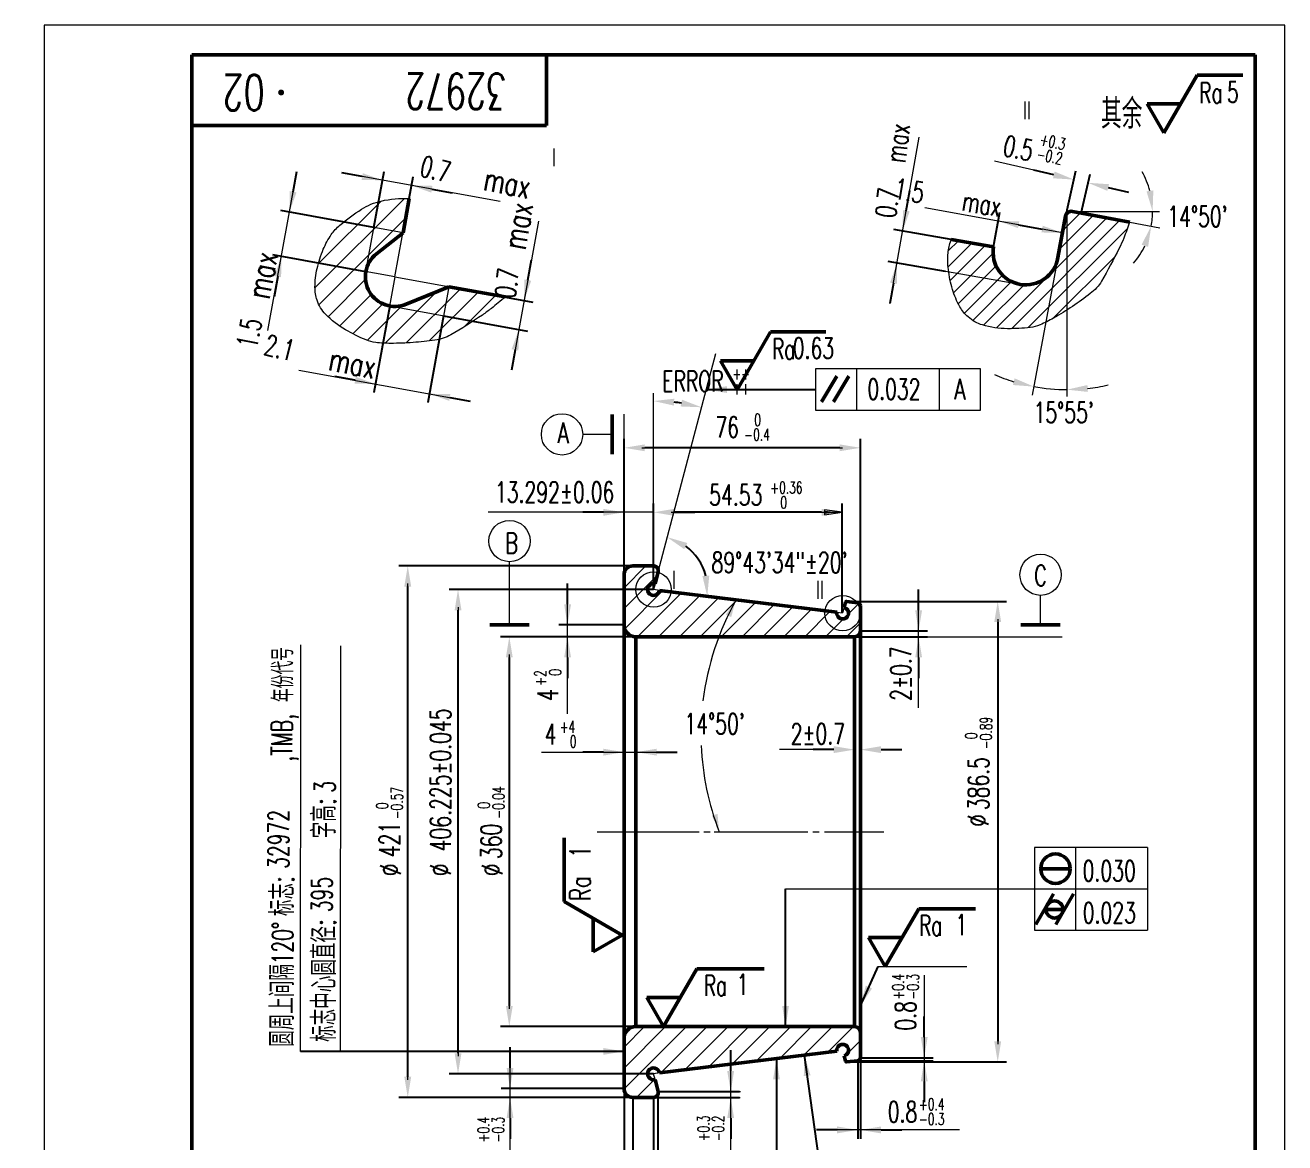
# Model space of a CAD drawing. Extents: x -94 to 231, y -1 to 296.
# Drawn here: x 17.3 to 230.5, y 106.5 to 295.7 of the extents above; entities that cross this region are included whole.
import ezdxf
from ezdxf.enums import TextEntityAlignment as Align

# ---------------------------------------------------------------- set-up
doc = ezdxf.new("R2010")
doc.units = 0
doc.header["$MEASUREMENT"] = 0
doc.layers.get('0').update_dxf_attribs({"linetype": 'CONTINUOUS', "lineweight": 20})
doc.layers.get('DEFPOINTS').update_dxf_attribs({"linetype": 'CONTINUOUS', "lineweight": 20})
for name, color, linetype, lineweight in [('1', 7, 'CONTINUOUS', 50), ('2', 7, 'CONTINUOUS', 15), ('3', 7, 'CONTINUOUS', 20), ('90', 7, 'CONTINUOUS', 20), ('粗实线', 7, 'CONTINUOUS', 50)]:
    doc.layers.add(name, color=color, linetype=linetype, lineweight=lineweight)
doc.styles.add('HZ', font='txt.shx', dxfattribs={"width": 0.667, "bigfont": 'HZTXT.shx'})
doc.dimstyles.get("Standard").update_dxf_attribs({"dimtxt": 0.18, "dimasz": 0.18, "dimexe": 0.18, "dimexo": 0.0625, "dimgap": 0.09, "dimtad": 0, "dimtih": 1, "dimtoh": 1, "dimdec": 4, "dimzin": 0, "dimdsep": 46, "dimtxsty": 'Standard', "dimcen": 0.09, "dimadec": 0, "dimazin": 0, "dimtfac": 1, "dimtdec": 4, "dimtofl": 0, "dimtmove": 0, "dimatfit": 3, "dimfxl": 0, "dimtolj": 1, "dimtzin": 0, "dimarcsym": 0})

# ---------------------------------------------------------------- blocks, each defined once
blk = doc.blocks.new('*X2')
at = {"color": 0}
for p, q in [((-49.47, 88.42), (-34.31, 103.57)), ((-48.91, 92.51), (-38.29, 103.14)), ((-48.79, 85.56), (-34.12, 100.23)), ((-47.25, 83.56), (-40.92, 89.9)), ((-37.61, 79.06), (-28.91, 87.76)), ((-34.03, 79.11), (-24.86, 88.28)), ((-30.14, 79.46), (-21.87, 87.73)), ((-45.31, 81.97), (-39.96, 87.32)), ((-43.08, 80.67), (-38, 85.74)), ((-40.66, 79.55), (-34.79, 85.42)), ((-24.21, 81.85), (-18.88, 87.19))]:
    blk.add_line(p, q, dxfattribs=at)
blk = doc.blocks.new('YZD', base_point=(152.36, 109.12))
at = {"layer": '1'}
for p, q in [((149.15, 106.56), (152.15, 111.76)), ((152.56, 106.56), (155.56, 111.76)), ((150.87, 109.09), (153.78, 109.09))]:
    blk.add_line(p, q, dxfattribs=at)
blk.add_circle((152.32, 109.12), 1.45, dxfattribs=at)
blk = doc.blocks.new('*X4')
at = {"color": 0}
for p, q in [((174.47, 256.67), (180.28, 262.48)), ((175.07, 259.93), (178.04, 262.9)), ((163.86, 243.41), (182.51, 262.06)), ((166.39, 243.28), (184.74, 261.64)), ((169.21, 243.46), (186.01, 260.25)), ((155.68, 256.45), (157.4, 258.16)), ((155.64, 253.75), (159.66, 257.77)), ((155.99, 251.45), (161.93, 257.39)), ((156.56, 249.37), (163.26, 256.07)), ((157.36, 247.51), (163.76, 253.92)), ((173.45, 245.05), (183.87, 255.47)), ((158.4, 245.91), (164.85, 252.35)), ((159.82, 244.67), (166.4, 251.25)), ((161.65, 243.86), (168.52, 250.72))]:
    blk.add_line(p, q, dxfattribs=at)
blk = doc.blocks.new('BLK', base_point=(1, 0))
for points in [[(0, 0), (1, 0), (0, 0.15), (0, -0.15), (1, 0)], [(0, 0.07), (0.5, 0), (0, -0.07)]]:
    blk.add_lwpolyline(points)
blk = doc.blocks.new('*D7')
at = {"layer": '2', "color": 0, "lineweight": -2}
for p, q in [((118.64, 115.68), (118.64, 88.89)), ((120.14, 114.18), (120.14, 88.89)), ((115.14, 90.39), (111.64, 90.39)), ((123.64, 90.39), (127.14, 90.39))]:
    blk.add_line(p, q, dxfattribs=at)
at = {"layer": '2', "color": 0}
for points in [[(115.14, 90.98), (115.14, 89.81), (118.64, 90.39)], [(123.64, 90.98), (123.64, 89.81), (120.14, 90.39)]]:
    blk.add_solid(points, dxfattribs=at)
at = {"layer": 'DEFPOINTS', "color": 0}
for p in [(118.64, 115.68), (120.14, 114.18), (120.14, 90.39)]:
    blk.add_point(p, dxfattribs=at)
blk = doc.blocks.new('*D8')
at = {"layer": '2', "color": 0, "lineweight": -2}
for p, q in [((124.39, 115.17), (124.39, 98.55)), ((123.62, 114.18), (123.62, 98.55)), ((120.12, 100.05), (116.62, 100.05)), ((127.89, 100.05), (131.39, 100.05))]:
    blk.add_line(p, q, dxfattribs=at)
at = {"layer": '2', "color": 0}
for points in [[(120.12, 100.63), (120.12, 99.47), (123.62, 100.05)], [(127.89, 100.63), (127.89, 99.47), (124.39, 100.05)]]:
    blk.add_solid(points, dxfattribs=at)
at = {"layer": 'DEFPOINTS', "color": 0}
for p in [(124.39, 115.17), (123.62, 114.18), (123.62, 100.05)]:
    blk.add_point(p, dxfattribs=at)
blk = doc.blocks.new('*D9')
at = {"layer": '2', "color": 0, "lineweight": -2}
for p, q in [((136.7, 118.67), (136.7, 122.17)), ((124.39, 115.17), (138.2, 115.17)), ((123.62, 114.18), (138.2, 114.18)), ((136.7, 110.68), (136.7, 107.18))]:
    blk.add_line(p, q, dxfattribs=at)
at = {"layer": '2', "color": 0}
for points in [[(136.11, 118.67), (137.28, 118.67), (136.7, 115.17)], [(136.11, 110.68), (137.28, 110.68), (136.7, 114.18)]]:
    blk.add_solid(points, dxfattribs=at)
at = {"layer": 'DEFPOINTS', "color": 0}
for p in [(124.39, 115.17), (123.62, 114.18), (136.7, 114.18)]:
    blk.add_point(p, dxfattribs=at)
blk = doc.blocks.new('*D10')
at = {"layer": '2', "color": 0, "lineweight": -2}
for p, q in [((120.14, 204.18), (80.53, 204.18)), ((82.03, 117.68), (82.03, 200.68)), ((120.14, 114.18), (80.53, 114.18))]:
    blk.add_line(p, q, dxfattribs=at)
at = {"layer": '2', "color": 0}
for points in [[(81.44, 200.68), (82.61, 200.68), (82.03, 204.18)], [(81.44, 117.68), (82.61, 117.68), (82.03, 114.18)]]:
    blk.add_solid(points, dxfattribs=at)
at = {"layer": 'DEFPOINTS', "color": 0}
for p in [(82.03, 204.18), (120.14, 204.18), (120.14, 114.18)]:
    blk.add_point(p, dxfattribs=at)
blk = doc.blocks.new('*D11')
at = {"layer": '2', "color": 0, "lineweight": -2}
for p, q in [((123.62, 200.18), (89.04, 200.18)), ((90.54, 121.68), (90.54, 196.68)), ((123.64, 118.18), (89.04, 118.18))]:
    blk.add_line(p, q, dxfattribs=at)
at = {"layer": '2', "color": 0}
for points in [[(89.96, 196.68), (91.12, 196.68), (90.54, 200.18)], [(89.96, 121.68), (91.12, 121.68), (90.54, 118.18)]]:
    blk.add_solid(points, dxfattribs=at)
at = {"layer": 'DEFPOINTS', "color": 0}
for p in [(90.54, 200.18), (123.62, 200.18), (123.64, 118.18)]:
    blk.add_point(p, dxfattribs=at)
blk = doc.blocks.new('*D12')
at = {"layer": '2', "color": 0, "lineweight": -2}
for p, q in [((109.08, 197.68), (109.08, 201.18)), ((118.64, 194.18), (107.58, 194.18)), ((120.64, 192.18), (107.58, 192.18)), ((109.08, 188.68), (109.08, 185.18))]:
    blk.add_line(p, q, dxfattribs=at)
at = {"layer": '2', "color": 0}
for points in [[(108.5, 197.68), (109.67, 197.68), (109.08, 194.18)], [(108.5, 188.68), (109.67, 188.68), (109.08, 192.18)]]:
    blk.add_solid(points, dxfattribs=at)
at = {"layer": 'DEFPOINTS', "color": 0}
for p in [(118.64, 194.18), (109.08, 192.18), (120.64, 192.18)]:
    blk.add_point(p, dxfattribs=at)
blk = doc.blocks.new('*D13')
at = {"layer": '2', "color": 0, "lineweight": -2}
for p, q in [((120.64, 192.18), (97.72, 192.18)), ((99.22, 188.68), (99.22, 129.68)), ((120.64, 126.18), (97.72, 126.18))]:
    blk.add_line(p, q, dxfattribs=at)
at = {"layer": '2', "color": 0}
for points in [[(98.64, 188.68), (99.8, 188.68), (99.22, 192.18)], [(98.64, 129.68), (99.8, 129.68), (99.22, 126.18)]]:
    blk.add_solid(points, dxfattribs=at)
at = {"layer": 'DEFPOINTS', "color": 0}
for p in [(120.64, 192.18), (99.22, 126.18), (120.64, 126.18)]:
    blk.add_point(p, dxfattribs=at)
blk = doc.blocks.new('*D14')
at = {"layer": '2', "color": 0, "lineweight": -2}
blk.add_arc((123.58, 200.14), 9.22, 14.9508, 53.2742, dxfattribs=at)
at = {"layer": '2', "color": 0}
for points in [[(128.84, 207), (129.35, 208.05), (125.94, 209.04)], [(133.07, 202.55), (131.91, 202.47), (132.73, 199.02)]]:
    blk.add_solid(points, dxfattribs=at)
at = {"layer": 'DEFPOINTS', "color": 0}
for p in [(134.17, 240.11), (124.39, 203.19), (132.22, 203.35), (124.63, 200.01), (154.66, 196.35)]:
    blk.add_point(p, dxfattribs=at)
blk = doc.blocks.new('*D15')
at = {"layer": '2', "color": 0, "lineweight": -2}
for p, q in [((115.14, 213.25), (111.64, 213.25)), ((118.64, 202.68), (118.64, 214.75)), ((123.62, 200.18), (123.62, 214.75)), ((127.12, 213.25), (130.62, 213.25))]:
    blk.add_line(p, q, dxfattribs=at)
at = {"layer": '2', "color": 0}
for points in [[(115.14, 213.83), (115.14, 212.66), (118.64, 213.25)], [(127.12, 213.83), (127.12, 212.66), (123.62, 213.25)]]:
    blk.add_solid(points, dxfattribs=at)
at = {"layer": 'DEFPOINTS', "color": 0}
for p in [(123.62, 213.25), (118.64, 202.68), (123.62, 200.18)]:
    blk.add_point(p, dxfattribs=at)
blk = doc.blocks.new('*D16')
at = {"layer": '2', "color": 0, "lineweight": -2}
for p, q in [((123.62, 200.18), (123.62, 214.75)), ((152.09, 213.25), (127.12, 213.25)), ((155.59, 196.25), (155.59, 214.75))]:
    blk.add_line(p, q, dxfattribs=at)
at = {"layer": '2', "color": 0}
for points in [[(127.12, 213.83), (127.12, 212.66), (123.62, 213.25)], [(152.09, 213.83), (152.09, 212.66), (155.59, 213.25)]]:
    blk.add_solid(points, dxfattribs=at)
at = {"layer": 'DEFPOINTS', "color": 0}
for p in [(123.62, 213.25), (123.62, 200.18), (155.59, 196.25)]:
    blk.add_point(p, dxfattribs=at)
blk = doc.blocks.new('*D17')
at = {"layer": '2', "color": 0, "lineweight": -2}
for p, q in [((118.64, 197.43), (118.64, 225.67)), ((155.15, 224.17), (122.14, 224.17)), ((158.65, 197.43), (158.65, 225.67))]:
    blk.add_line(p, q, dxfattribs=at)
at = {"layer": '2', "color": 0}
for points in [[(122.14, 224.75), (122.14, 223.59), (118.64, 224.17)], [(155.15, 224.75), (155.15, 223.59), (158.65, 224.17)]]:
    blk.add_solid(points, dxfattribs=at)
at = {"layer": 'DEFPOINTS', "color": 0}
for p in [(118.64, 224.17), (118.64, 197.43), (158.65, 197.43)]:
    blk.add_point(p, dxfattribs=at)
blk = doc.blocks.new('*D18')
at = {"layer": '2', "color": 0, "lineweight": -2}
blk.add_arc((123.62, 200.26), 31.83, 81.4696, 83.6976, dxfattribs=at)
at = {"layer": '2', "color": 0}
for points in [[(127.08, 231.32), (127.14, 232.48), (123.62, 232.09)], [(128.46, 232.31), (128.22, 231.17), (131.77, 231.03)]]:
    blk.add_solid(points, dxfattribs=at)
at = {"layer": 'DEFPOINTS', "color": 0}
for p in [(134.17, 240.11), (123.62, 233.42), (129.08, 231.62), (124.39, 203.19), (123.62, 200.18)]:
    blk.add_point(p, dxfattribs=at)
blk = doc.blocks.new('*D19')
at = {"layer": '2', "color": 0, "lineweight": -2}
for p, q in [((168.51, 196.68), (168.51, 200.18)), ((157.65, 192.18), (170.01, 192.18)), ((158.65, 193.18), (170.01, 193.18)), ((168.51, 188.68), (168.51, 185.18))]:
    blk.add_line(p, q, dxfattribs=at)
at = {"layer": '2', "color": 0}
for points in [[(167.93, 196.68), (169.1, 196.68), (168.51, 193.18)], [(167.93, 188.68), (169.1, 188.68), (168.51, 192.18)]]:
    blk.add_solid(points, dxfattribs=at)
at = {"layer": 'DEFPOINTS', "color": 0}
for p in [(157.65, 192.18), (158.65, 193.18), (168.51, 192.18)]:
    blk.add_point(p, dxfattribs=at)
blk = doc.blocks.new('*D20')
at = {"layer": '2', "color": 0, "lineweight": -2}
for p, q in [((156.32, 198.16), (183.4, 198.16)), ((181.9, 194.66), (181.9, 123.7)), ((156.32, 120.2), (183.4, 120.2))]:
    blk.add_line(p, q, dxfattribs=at)
at = {"layer": '2', "color": 0}
for points in [[(181.32, 194.66), (182.49, 194.66), (181.9, 198.16)], [(181.32, 123.7), (182.49, 123.7), (181.9, 120.2)]]:
    blk.add_solid(points, dxfattribs=at)
at = {"layer": 'DEFPOINTS', "color": 0}
for p in [(156.32, 198.16), (156.32, 120.2), (181.9, 120.2)]:
    blk.add_point(p, dxfattribs=at)
blk = doc.blocks.new('*D21')
at = {"layer": '2', "color": 0, "lineweight": -2}
for p, q in [((157.65, 192.18), (157.65, 171.57)), ((158.65, 193.18), (158.65, 171.57)), ((154.15, 173.07), (150.65, 173.07)), ((162.15, 173.07), (165.65, 173.07))]:
    blk.add_line(p, q, dxfattribs=at)
at = {"layer": '2', "color": 0}
for points in [[(154.15, 173.65), (154.15, 172.49), (157.65, 173.07)], [(162.15, 173.65), (162.15, 172.49), (158.65, 173.07)]]:
    blk.add_solid(points, dxfattribs=at)
at = {"layer": 'DEFPOINTS', "color": 0}
for p in [(157.65, 192.18), (158.65, 193.18), (158.65, 173.07)]:
    blk.add_point(p, dxfattribs=at)
blk = doc.blocks.new('*D22')
at = {"layer": '2', "color": 0, "lineweight": -2}
for p, q in [((118.64, 194.18), (118.64, 171.14)), ((120.64, 192.18), (120.64, 171.14)), ((115.14, 172.64), (111.64, 172.64)), ((124.14, 172.64), (127.64, 172.64))]:
    blk.add_line(p, q, dxfattribs=at)
at = {"layer": '2', "color": 0}
for points in [[(115.14, 173.22), (115.14, 172.06), (118.64, 172.64)], [(124.14, 173.22), (124.14, 172.06), (120.64, 172.64)]]:
    blk.add_solid(points, dxfattribs=at)
at = {"layer": 'DEFPOINTS', "color": 0}
for p in [(118.64, 194.18), (120.64, 192.18), (120.64, 172.64)]:
    blk.add_point(p, dxfattribs=at)
blk = doc.blocks.new('*D23')
at = {"layer": '2', "color": 0, "lineweight": -2}
for p, q in [((169.46, 124.4), (169.46, 127.9)), ((158.2, 120.41), (170.96, 120.41)), ((158.65, 120.9), (170.96, 120.9)), ((169.46, 116.91), (169.46, 113.41))]:
    blk.add_line(p, q, dxfattribs=at)
at = {"layer": '2', "color": 0}
for points in [[(168.88, 124.4), (170.04, 124.4), (169.46, 120.9)], [(168.88, 116.91), (170.04, 116.91), (169.46, 120.41)]]:
    blk.add_solid(points, dxfattribs=at)
at = {"layer": 'DEFPOINTS', "color": 0}
for p in [(158.2, 120.41), (158.65, 120.9), (169.46, 120.41)]:
    blk.add_point(p, dxfattribs=at)
blk = doc.blocks.new('*D24')
at = {"layer": '2', "color": 0, "lineweight": -2}
for p, q in [((158.2, 120.41), (158.2, 107.19)), ((158.65, 120.9), (158.65, 107.19)), ((154.7, 108.69), (151.2, 108.69)), ((162.15, 108.69), (165.65, 108.69))]:
    blk.add_line(p, q, dxfattribs=at)
at = {"layer": '2', "color": 0}
for points in [[(154.7, 109.27), (154.7, 108.1), (158.2, 108.69)], [(162.15, 109.27), (162.15, 108.1), (158.65, 108.69)]]:
    blk.add_solid(points, dxfattribs=at)
at = {"layer": 'DEFPOINTS', "color": 0}
for p in [(158.2, 120.41), (158.65, 120.9), (158.2, 108.69)]:
    blk.add_point(p, dxfattribs=at)
blk = doc.blocks.new('*D25')
at = {"layer": '2', "color": 0, "lineweight": -2}
for p, q in [((99.34, 119.18), (99.34, 122.68)), ((118.64, 115.68), (97.84, 115.68)), ((120.14, 114.18), (97.84, 114.18)), ((99.34, 110.68), (99.34, 107.18))]:
    blk.add_line(p, q, dxfattribs=at)
at = {"layer": '2', "color": 0}
for points in [[(98.76, 119.18), (99.92, 119.18), (99.34, 115.68)], [(98.76, 110.68), (99.92, 110.68), (99.34, 114.18)]]:
    blk.add_solid(points, dxfattribs=at)
at = {"layer": 'DEFPOINTS', "color": 0}
for p in [(118.64, 115.68), (99.34, 114.18), (120.14, 114.18)]:
    blk.add_point(p, dxfattribs=at)
blk = doc.blocks.new('*D26')
at = {"layer": '2', "color": 0, "lineweight": -2}
for p, q in [((181.19, 258.2), (182.27, 264.05)), ((185.44, 261.94), (189.41, 261.2)), ((192.04, 256.19), (193.13, 262.04))]:
    blk.add_line(p, q, dxfattribs=at)
at = {"layer": '2', "color": 0}
for points in [[(185.55, 262.51), (185.34, 261.36), (182, 262.58)], [(189.52, 261.77), (189.3, 260.63), (192.85, 260.56)]]:
    blk.add_solid(points, dxfattribs=at)
at = {"layer": 'DEFPOINTS', "color": 0}
for p in [(192.85, 260.56), (181.19, 258.2), (192.04, 256.19)]:
    blk.add_point(p, dxfattribs=at)
blk = doc.blocks.new('*D27')
at = {"layer": '2', "color": 0, "lineweight": -2}
for p, q in [((166.42, 264.31), (167.03, 267.76)), ((174.03, 259.42), (164.34, 261.13)), ((173.08, 254.02), (163.38, 255.73)), ((164.25, 252.03), (163.65, 248.58))]:
    blk.add_line(p, q, dxfattribs=at)
at = {"layer": '2', "color": 0}
for points in [[(165.85, 264.41), (166.99, 264.21), (165.81, 260.86)], [(163.68, 252.13), (164.83, 251.93), (164.86, 255.47)]]:
    blk.add_solid(points, dxfattribs=at)
at = {"layer": 'DEFPOINTS', "color": 0}
for p in [(174.03, 259.42), (164.86, 255.47), (173.08, 254.02)]:
    blk.add_point(p, dxfattribs=at)
blk = doc.blocks.new('*D28')
at = {"layer": '2', "color": 0, "lineweight": -2}
for p, q in [((191.4, 270.37), (187.99, 271.16)), ((193.63, 264.48), (195.15, 271.04)), ((196.01, 263.92), (197.53, 270.49)), ((200.61, 268.24), (204.02, 267.45))]:
    blk.add_line(p, q, dxfattribs=at)
at = {"layer": '2', "color": 0}
for points in [[(191.53, 270.94), (191.27, 269.8), (194.81, 269.58)], [(200.74, 268.8), (200.47, 267.67), (197.2, 269.03)]]:
    blk.add_solid(points, dxfattribs=at)
at = {"layer": 'DEFPOINTS', "color": 0}
for p in [(194.81, 269.58), (193.63, 264.48), (196.01, 263.92)]:
    blk.add_point(p, dxfattribs=at)
blk = doc.blocks.new('*D29')
at = {"layer": '2', "color": 0, "lineweight": -2}
for p, q in [((76.3, 261.48), (78.02, 270.94)), ((74.31, 270.09), (70.87, 270.72)), ((81.22, 260.59), (82.94, 270.05)), ((86.12, 267.94), (89.56, 267.32))]:
    blk.add_line(p, q, dxfattribs=at)
at = {"layer": '2', "color": 0}
for points in [[(74.42, 270.66), (74.21, 269.52), (77.76, 269.46)], [(86.22, 268.52), (86.01, 267.37), (82.67, 268.57)]]:
    blk.add_solid(points, dxfattribs=at)
at = {"layer": 'DEFPOINTS', "color": 0}
for p in [(82.67, 268.57), (76.3, 261.48), (81.22, 260.59)]:
    blk.add_point(p, dxfattribs=at)
blk = doc.blocks.new('*D30')
at = {"layer": '2', "color": 0, "lineweight": -2}
for p, q in [((62.63, 267.53), (63.26, 270.97)), ((76.3, 261.48), (60.53, 264.35)), ((74.94, 253.99), (59.17, 256.86)), ((60.02, 253.15), (59.39, 249.71))]:
    blk.add_line(p, q, dxfattribs=at)
at = {"layer": '2', "color": 0}
for points in [[(62.06, 267.63), (63.2, 267.42), (62, 264.08)], [(59.44, 253.25), (60.59, 253.05), (60.64, 256.59)]]:
    blk.add_solid(points, dxfattribs=at)
at = {"layer": 'DEFPOINTS', "color": 0}
for p in [(76.3, 261.48), (60.64, 256.59), (74.94, 253.99)]:
    blk.add_point(p, dxfattribs=at)
blk = doc.blocks.new('*D31')
at = {"layer": '2', "color": 0, "lineweight": -2}
for p, q in [((78.97, 248.18), (76.3, 233.51)), ((88.1, 246.52), (85.43, 231.84)), ((73.12, 235.61), (69.68, 236.23)), ((89.14, 232.69), (92.59, 232.07))]:
    blk.add_line(p, q, dxfattribs=at)
at = {"layer": '2', "color": 0}
for points in [[(73.23, 236.18), (73.02, 235.03), (76.57, 234.98)], [(89.25, 233.27), (89.04, 232.12), (85.7, 233.32)]]:
    blk.add_solid(points, dxfattribs=at)
at = {"layer": 'DEFPOINTS', "color": 0}
for p in [(78.97, 248.18), (88.1, 246.52), (85.7, 233.32)]:
    blk.add_point(p, dxfattribs=at)
blk = doc.blocks.new('*D32')
at = {"layer": '2', "color": 0, "lineweight": -2}
for p, q in [((102.35, 252.57), (102.97, 256.01)), ((89, 251.44), (103.2, 248.85)), ((88.1, 246.52), (102.3, 243.93)), ((100.2, 240.76), (99.57, 237.32))]:
    blk.add_line(p, q, dxfattribs=at)
at = {"layer": '2', "color": 0}
for points in [[(101.77, 252.67), (102.92, 252.46), (101.72, 249.12)], [(99.62, 240.86), (100.77, 240.66), (100.83, 244.2)]]:
    blk.add_solid(points, dxfattribs=at)
at = {"layer": 'DEFPOINTS', "color": 0}
for p in [(89, 251.44), (88.1, 246.52), (100.83, 244.2)]:
    blk.add_point(p, dxfattribs=at)

msp = doc.modelspace()

# ---------------------------------------------------------------- linework, layer by layer
at = {"layer": '1'}
for p, q in [((225.5016, 290.71939), (45.5016, 290.71939)), ((45.5016, 290.71939), (45.5016, 3.71939)), ((105.5016, 278.71939), (105.5016, 290.71939)), ((225.5016, 3.71939), (225.5016, 290.71939)), ((45.5016, 278.71939), (105.5016, 278.71939)), ((82.27385, 266.36499), (81.22292, 260.58709)), ((192.07389, 256.36542), (193.37931, 263.3989)), ((194.54663, 264.19932), (204.2617, 262.37958)), ((81.22292, 260.58709), (76.73939, 257.00418)), ((181.18927, 258.20252), (174.03223, 259.41524)), ((88.99521, 251.43674), (81.75612, 248.47133)), ((88.99521, 251.43674), (98.49319, 249.70918)), ((154.66267, 236.30406), (152.09565, 231.93818)), ((156.69207, 236.30756), (154.12505, 231.94168)), ((116.6412, 229.78055), (116.6412, 223.11355)), ((116.6412, 229.78055), (116.6412, 223.11355)), ((118.6412, 194.18067), (118.6412, 202.68067)), ((120.1412, 204.18067), (123.61658, 204.18067)), ((124.3927, 203.18664), (123.88374, 201.15081)), ((124.62642, 200.00933), (154.66307, 196.35201)), ((155.89081, 197.15081), (156.10541, 198.00919)), ((156.32373, 198.1592), (158.20901, 197.92851)), ((158.64828, 197.43221), (158.64828, 193.18067)), ((95.90047, 194.18067), (102.56747, 194.18067)), ((102.56747, 194.18067), (95.90047, 194.18067)), ((102.56747, 194.18067), (95.90047, 194.18067)), ((118.6412, 194.18067), (118.6412, 159.18067)), ((192.49231, 194.18067), (185.82531, 194.18067)), ((120.6412, 192.18067), (157.64828, 192.18067)), ((120.6412, 192.18067), (120.6412, 159.18067)), ((157.64828, 192.18067), (157.64828, 159.18067)), ((158.64828, 193.18067), (158.64828, 159.18067)), ((118.6412, 124.18067), (118.6412, 159.18067)), ((120.6412, 126.18067), (120.6412, 159.18067)), ((157.64828, 126.18067), (157.64828, 159.18067)), ((158.64828, 125.18067), (158.64828, 159.18067)), ((189.17972, 152.90876), (194.17972, 152.90876)), ((120.6412, 126.18067), (157.64828, 126.18067)), ((118.6412, 124.18067), (118.6412, 115.68067)), ((158.64828, 120.90358), (158.64828, 125.18067)), ((124.62642, 118.35201), (154.66307, 122.00933)), ((155.89081, 121.21052), (156.10593, 120.35004)), ((156.32182, 120.19975), (158.20292, 120.40657)), ((124.3927, 115.17469), (123.88374, 117.21052)), ((120.1412, 114.18067), (123.61658, 114.18067))]:
    msp.add_line(p, q, dxfattribs=at)
msp.add_circle((191.67972, 152.90876), 2.5, dxfattribs=at)
for centre, radius, start, end in [((194.36252, 263.21642), 1, 79.3908017, 169.4854805), ((186.63158, 257.28397), 5.51928, 170.4199499, 350.4199499), ((79.86079, 253.09817), 5, 128.6293065, 292.2759245), ((120.1412, 202.68067), 1.5, 90, 180), ((123.61658, 203.38067), 0.8, 345.9637565, 90), ((123.6412, 200.18067), 1, 75.9637565, 350.1341931), ((155.64828, 196.18067), 1, 170.1341931, 75.9637565), ((156.29944, 197.96068), 0.2, 83.0238663, 165.9637565), ((158.14828, 197.43221), 0.5, 0, 83.0238663), ((120.6412, 194.18067), 2, 180, 270), ((157.64828, 193.18067), 1, 270, 0), ((120.6412, 124.18067), 2, 90, 180), ((157.64828, 125.18067), 1, 0, 90), ((155.64828, 122.18067), 1, 284.0362435, 189.8658069), ((156.29996, 120.39855), 0.2, 194.0362435, 276.2744065), ((158.14828, 120.90358), 0.5, 276.2744065, 0), ((123.6412, 118.18067), 1, 9.8658069, 284.0362435), ((120.1412, 115.68067), 1.5, 180, 270), ((123.61658, 114.98067), 0.8, 270, 14.0362435)]:
    msp.add_arc(centre, radius, start, end, dxfattribs=at)
at = {"layer": '2'}
for p, q in [((230.5016, 295.71939), (20.5016, 295.71939)), ((20.5016, 295.71939), (20.5016, -1.28061)), ((230.5016, -1.28061), (230.5016, 295.71939)), ((187.99029, 271.15697), (181.36705, 272.69038)), ((193.62884, 264.4767), (193.62884, 232.86895)), ((194.54663, 264.19932), (209.31443, 264.19932)), ((204.2617, 262.37958), (209.36277, 261.4241)), ((192.07389, 256.36542), (187.74776, 233.05668)), ((124.3927, 203.18664), (134.17033, 240.1079)), ((179.00705, 237.53007), (151.05316, 237.53007)), ((151.05316, 237.53007), (151.05316, 230.53007)), ((158.05316, 230.53007), (158.05316, 237.53007)), ((172.00705, 237.53007), (172.00705, 230.53007)), ((179.00705, 230.56822), (179.00705, 237.56822)), ((151.05316, 234.03007), (132.56077, 234.03007)), ((151.05316, 230.53007), (179.00705, 230.53007)), ((116.6412, 226.44705), (111.6412, 226.44705)), ((155.59058, 210.4634), (155.59058, 212.0357)), ((155.59058, 196.25407), (155.59058, 210.4634)), ((99.23397, 194.18067), (99.23397, 204.8806)), ((118.6412, 200.48694), (122.33493, 204.18067)), ((82.0252, 117.18067), (82.0252, 201.18067)), ((118.6412, 196.95141), (124.23145, 202.54165)), ((123.88374, 201.15081), (123.61658, 200.18067)), ((118.75137, 193.52604), (125.16863, 199.9433)), ((120.94153, 192.18067), (128.3204, 199.55954)), ((124.62642, 200.00933), (123.61658, 200.18067)), ((124.47706, 192.18067), (131.47217, 199.17577)), ((128.0126, 192.18067), (134.62394, 198.79201)), ((131.54813, 192.18067), (137.77571, 198.40824)), ((189.15881, 194.18067), (189.15881, 199.18067)), ((135.08367, 192.18067), (140.92748, 198.02448)), ((138.6192, 192.18067), (144.07925, 197.64071)), ((142.15473, 192.18067), (147.23102, 197.25695)), ((145.69027, 192.18067), (150.38278, 196.87318)), ((149.2258, 192.18067), (153.53455, 196.48942)), ((154.66307, 196.35201), (155.62289, 196.25066)), ((155.89081, 197.15081), (155.62289, 196.25066)), ((156.64101, 196.06034), (158.42759, 197.84692)), ((152.76134, 192.18067), (155.7686, 195.18793)), ((156.29687, 192.18067), (158.64828, 194.53207)), ((120.9757, 192.18067), (97.72135, 192.18067)), ((63.89342, 121.97941), (63.90779, 190.80288)), ((70.6659, 121.97941), (70.68027, 190.63921)), ((150.64828, 173.07084), (144.96697, 173.07084)), ((207.26891, 156.52618), (188.12123, 156.52618)), ((188.12123, 156.52618), (188.12123, 142.52618)), ((195.12123, 142.52618), (195.12123, 156.52618)), ((207.26891, 156.52618), (207.26891, 142.52618)), ((145.98569, 149.52618), (207.26891, 149.52618)), ((145.98569, 129.18067), (145.98569, 149.49262)), ((188.12123, 142.52618), (207.26891, 142.52618)), ((161.66262, 136.33092), (176.66873, 136.33092)), ((120.9757, 126.18067), (97.72135, 126.18067)), ((118.6412, 119.16966), (125.65221, 126.18067)), ((118.6412, 122.7052), (122.11667, 126.18067)), ((118.6419, 115.63483), (129.18774, 126.18067)), ((124.9318, 118.38919), (132.72328, 126.18067)), ((128.95751, 118.87937), (136.25881, 126.18067)), ((132.98323, 119.36955), (139.79434, 126.18067)), ((137.00894, 119.85973), (143.32988, 126.18067)), ((141.03465, 120.3499), (146.86541, 126.18067)), ((145.06036, 120.84008), (150.40095, 126.18067)), ((149.08607, 121.33026), (153.93648, 126.18067)), ((153.11179, 121.82044), (157.47201, 126.18067)), ((156.5231, 121.69621), (158.64828, 123.8214)), ((115.6412, 121.97941), (63.89342, 121.97941)), ((123.6412, 118.18067), (89.04126, 118.18067)), ((124.62642, 118.35201), (123.6412, 118.18067)), ((123.88374, 117.21052), (123.6412, 118.18067)), ((144.44459, 71.95472), (144.44437, 118.70161)), ((118.6412, 115.68067), (118.6412, 84.96494)), ((120.72328, 114.18067), (123.72696, 117.18435)), ((124.3927, 115.18067), (124.3927, 98.5485)), ((120.1412, 114.18067), (97.87239, 114.18067))]:
    msp.add_line(p, q, dxfattribs=at)
at = {"layer": '2', "linetype": 'ByBlock'}
for p, q in [((163.65418, 248.62339), (168.61748, 276.7717)), ((74.9415, 253.99293), (78.01963, 270.91623)), ((193.37931, 263.3989), (195.14129, 271.00941)), ((58.3576, 244.03415), (63.07789, 269.98588)), ((97.66491, 265.84301), (71.85238, 270.53798)), ((79.86079, 253.09817), (82.93892, 270.02148)), ((192.85264, 260.56125), (169.58477, 264.80921)), ((81.22292, 260.58709), (60.55221, 264.34683)), ((104.16528, 262.56702), (99.7514, 238.29985)), ((174.03223, 259.41524), (164.35786, 261.12109)), ((79.86079, 253.09817), (59.19008, 256.85791)), ((185.2906, 251.87133), (163.40726, 255.72996)), ((79.86079, 253.09817), (76.30155, 233.52982)), ((79.86079, 253.09817), (103.17183, 248.8582)), ((88.99521, 251.43674), (85.43598, 231.86838)), ((78.96603, 248.17888), (102.27707, 243.93891)), ((63.61581, 237.33719), (91.60322, 232.24664)), ((123.61658, 200.18067), (123.61658, 233.42369)), ((118.6412, 200.21367), (118.6412, 229.88637)), ((121.6412, 224.16982), (155.64828, 224.16982)), ((158.64828, 195.15123), (158.64828, 225.66982)), ((123.61658, 213.24644), (95.61312, 213.24644)), ((126.61658, 213.24644), (152.89081, 213.24644)), ((121.87889, 204.18067), (80.5252, 204.18067)), ((95.89094, 200.18067), (89.04126, 200.18067)), ((123.61658, 200.18067), (95.89094, 200.18067)), ((109.08315, 179.10799), (109.08315, 199.0249)), ((168.51183, 180.16309), (168.51183, 199.18067)), ((90.54126, 197.18067), (90.54126, 121.18067)), ((118.6412, 194.18067), (107.58315, 194.18067)), ((181.90439, 195.1592), (181.90439, 123.19975)), ((157.64828, 192.18067), (192.8295, 192.18067)), ((158.64828, 193.18067), (170.01183, 193.18067)), ((99.22135, 189.18067), (99.22135, 129.18067)), ((104.65022, 172.64043), (126.6412, 172.64043)), ((169.46089, 134.89976), (169.46089, 115.60864)), ((99.34149, 99.5953), (99.34149, 120.5592)), ((136.69769, 99.94679), (136.69769, 121.17469)), ((156.32182, 120.19975), (183.40771, 120.19975)), ((158.64828, 120.18067), (158.64828, 107.18832)), ((123.6412, 118.18067), (89.04126, 118.18067)), ((118.6412, 115.68067), (97.84149, 115.68067)), ((124.3927, 115.17469), (138.3364, 115.17469)), ((123.61658, 114.18067), (138.32464, 114.18067)), ((175.4308, 108.68832), (152.67293, 108.68832))]:
    msp.add_line(p, q, dxfattribs=at)
at = {"layer": '2', "const_width": 0.5, "flags": 128}
msp.add_lwpolyline([(60.33709, 284.32833, 1), (60.83709, 284.32833, 1)], format="xyb", close=True, dxfattribs=at)
at = {"layer": '2'}
for points in [[(98.49319, 249.70918, -0.013237779), (96.18321, 247.76523, -0.021173594), (94.65844, 246.65174, -0.012870214), (89.30197, 243.27354, -0.059201136), (88.03995, 242.71197, -0.040333324), (86.62814, 242.39659, -0.015645456), (82.92566, 241.99565, -0.019147531), (79.16812, 241.8517, -0.02809131), (76.608, 241.99565, -0.071484467), (74.96272, 242.42464, -0.031261552), (71.49372, 244.14461, -0.070876825), (68.12089, 246.78565, -0.110137908), (66.68027, 249.15886, -0.081727663), (66.31955, 251.35097, -0.056530596), (66.68027, 254.53127, -0.042958615), (67.72794, 257.78236, -0.051939304), (69.08699, 260.26185, -0.066782582), (70.54879, 261.86746, -0.031848198), (74.20128, 264.55977, -0.088108611), (77.52777, 265.94962, -0.066451668), (82.27385, 266.36499)], [(204.2322, 262.34686, -0.012525294), (203.23571, 259.66964, -0.021173594), (202.45943, 257.94854, -0.012870214), (199.46905, 252.36629, -0.059201136), (198.64879, 251.25487, -0.040333324), (197.57673, 250.28361, -0.015645456), (194.55486, 248.10705, -0.019147531), (191.35824, 246.1268, -0.02809131), (189.0608, 244.98806, -0.071484467), (187.41821, 244.54887, -0.031261552), (183.5523, 244.33199, -0.070876825), (179.31531, 244.9636, -0.110137908), (176.89085, 246.3162, -0.081727663), (175.49492, 248.04445, -0.056530596), (174.23853, 250.98824, -0.042958615), (173.54459, 254.33273, -0.051939304), (173.50236, 257.15994, -0.066782582), (173.98091, 259.27792, -0.001027919), (174.03223, 259.41524, -0.088108611)]]:
    msp.add_lwpolyline(points, format="xyb", dxfattribs=at)
for centre, radius in [((108.1412, 226.44705), 3.5), ((99.2516, 208.38056), 3.5), ((189.15881, 202.68067), 3.5), ((123.6412, 200.18067), 3), ((155.64828, 196.18067), 3)]:
    msp.add_circle(centre, radius, dxfattribs=at)
for centre, radius, start, end in [((194.54663, 264.19932), 13.57382, 14.814917, 29.6298341), ((194.54663, 264.19932), 13.57382, 349.3908017, 0), ((194.54663, 264.19932), 13.57382, 319.7609676, 334.5758846), ((193.62884, 264.74336), 30.72782, 246.4260573, 252.9557689), ((193.62884, 264.74336), 30.72782, 276.5297116, 283.0594232), ((193.62884, 264.74336), 30.72782, 259.4854805, 270), ((177.8423, 175.74181), 46.1802, 150.5778232, 173.0685319), ((177.8423, 175.74181), 46.1802, 182.4399298, 201.015471)]:
    msp.add_arc(centre, radius, start, end, dxfattribs=at)
at = {"layer": '2', "linetype": 'ByBlock'}
for p in [(154.66307, 196.35201), (118.6412, 194.18067), (120.6412, 192.18067), (123.09705, 126.18067), (156.32182, 120.19975), (177.14428, 120.19975), (123.6412, 118.18067), (118.6412, 115.68067), (120.1412, 114.18067), (120.1412, 114.18067), (123.17683, 114.18067), (124.41658, 114.9793)]:
    msp.add_point(p, dxfattribs=at)
at = {"layer": '2'}
for points in [[(208.24767, 267.74532), (207.09074, 267.59491), (208.12044, 264.19932)], [(206.25115, 258.5523), (207.36061, 258.19145), (207.88841, 261.70026)], [(184.76115, 235.93169), (184.48327, 234.7986), (188.02148, 234.5315)], [(197.15638, 233.63248), (197.08994, 234.79725), (193.62884, 234.01554)]]:
    msp.add_solid(points, dxfattribs=at)
at = {"layer": '2', "linetype": 'ByBlock'}
for points in [[(136.77946, 195.50543), (135.87121, 195.92388), (137.58067, 198.43938)], [(134.47376, 162.18489), (133.50541, 161.93529), (134.73839, 159.15504)]]:
    msp.add_solid(points, dxfattribs=at)
at = {"layer": '3'}
for p, q in [((114.07762, 159.18067), (131.3712, 159.18067)), ((132.16683, 159.18067), (133.24768, 159.18067)), ((133.92321, 159.18067), (149.736, 159.18067)), ((150.60612, 159.18067), (151.69376, 159.18067)), ((152.56388, 159.18067), (162.64828, 159.18067))]:
    msp.add_line(p, q, dxfattribs=at)
at = {"layer": '粗实线'}
for p, q in [((210.0135, 277.47896), (215.67154, 287.27896)), ((215.67154, 287.27896), (223.41288, 287.27896)), ((210.0135, 277.47896), (207.18449, 282.37896)), ((207.18449, 282.37896), (212.84252, 282.37896)), ((137.79191, 233.97948), (143.44995, 243.77948)), ((143.44995, 243.77948), (152.78358, 243.77948)), ((134.9629, 238.87948), (140.62093, 238.87948)), ((137.79191, 233.97948), (134.9629, 238.87948)), ((118.3067, 141.68067), (108.5067, 147.3387)), ((162.86842, 136.33601), (168.52646, 146.13601)), ((168.52646, 146.13601), (178.11535, 146.13601)), ((160.03941, 141.23601), (165.69744, 141.23601)), ((162.86842, 136.33601), (160.03941, 141.23601)), ((125.31771, 126.18067), (130.97574, 135.98067)), ((130.97574, 135.98067), (142.37711, 135.98067)), ((122.48869, 131.08067), (128.14672, 131.08067)), ((125.31771, 126.18067), (122.48869, 131.08067))]:
    msp.add_line(p, q, dxfattribs=at)
at = {"layer": '粗实线', "linetype": 'Continuous'}
msp.add_line((108.5067, 147.3387), (108.5067, 158.10997), dxfattribs=at)
at = {"layer": '粗实线', "color": 0}
for p, q in [((113.4067, 138.85165), (113.4067, 144.50968)), ((118.3067, 141.68067), (113.4067, 138.85165))]:
    msp.add_line(p, q, dxfattribs=at)

# ---------------------------------------------------------------- block references
at = {"layer": '2'}
for name, p in [('*X2', (115.79098, 162.80942)), ('*X4', (17.85627, 1.05085)), ('YZD', (191.5568, 146.01519))]:
    msp.add_blockref(name, p, dxfattribs=at)
at = {"layer": '2', "linetype": 'ByBlock', "xscale": 3, "yscale": 3, "zscale": 3}
msp.add_blockref('BLK', (155.55772, 213.24644), dxfattribs=at)

# ---------------------------------------------------------------- texts
at = {"layer": '2', "style": 'HZ'}
for s, height, rotation, width, p in [('02', 6, 180, 0.7, (57.83341, 287.3038)), ('max', 3.5, 83, 0.667, (166.2641, 272.29935)), ('max', 4, 349, 0.7, (94.63798, 267.84712)), ('max', 3.5, 350.6090471, 0.667, (175.6586, 264.33297)), ('max', 4, 80, 0.7, (101.91558, 257.52275)), ('max', 4, 79, 0.7, (58.57799, 249.12771)), ('max', 4, 349, 0.7, (68.44446, 237.33534)), ('年份代号', 3.5, 90, 0.667, (62.64629, 181.1128)), (',TMB,', 3.5, 90, 0.667, (62.48023, 171.0435)), ('标志中心圆直径:     字高:', 4, 90, 0.7, (69.85748, 123.59967)), ('%%C', 3.5, 90, 0.7, (180.31799, 160.00868)), ('%%C', 3.5, 90, 0.7, (80.84339, 151.64871)), ('%%C', 3.5, 90, 0.7, (89.31961, 151.64871)), ('%%C', 3.5, 90, 0.7, (98.04234, 151.64871)), ('圆周上间隔   标志:            ', 4, 90, 0.7, (62.78492, 122.76288)), ('120%%d', 3.5, 90, 0.667, (62.60125, 136.69672))]:
    msp.add_text(s, height=height, rotation=rotation, dxfattribs=dict(at, width=width)).set_placement(p)
at = {"layer": '2', "style": 'HZ', "width": 0.65}
for s, p in [('Ra ', (218.98958, 282.53414)), ('5', (221.70456, 282.62824)), ('Ra ', (146.66149, 239.1505)), ('Ra ', (171.56534, 141.56445)), ('Ra ', (135.12384, 131.4091))]:
    msp.add_text(s, height=3.5, dxfattribs=at).set_placement(p, align=Align.CENTER)
at = {"layer": '2', "style": 'HZ'}
for s, height, width, p in [('其余', 5, 0.7, (199.39237, 278.20191)), ('Ⅱ', 3.5, 0.667, (185.66974, 279.43153)), ('Ⅰ', 3.5, 0.667, (105.63385, 271.48535)), ('A', 3.5, 0.7, (174.54152, 232.34292)), ('A', 3.5, 0.7, (107.38856, 224.93793)), ('B', 3.5, 0.7, (98.49017, 206.28466)), ('Ⅰ', 3.5, 0.667, (125.92419, 199.93818)), ('C', 3.5, 0.7, (188.05749, 200.78409)), ('Ⅱ', 3.5, 0.667, (150.64311, 198.24855))]:
    msp.add_text(s, height=height, dxfattribs=dict(at, width=width)).set_placement(p)
at = {"layer": '2', "color": 0, "style": 'HZ', "width": 0.7}
msp.add_text('Ra', height=3.5, rotation=90, dxfattribs=at).set_placement((112.96915, 149.56198), align=Align.CENTER)
at = {"layer": '90', "style": 'HZ', "width": 0.667}
for s, height, rotation, p in [('32972', 6, 180, (98.72402, 287.52511)), ('0.5', 3.5, 348, (182.57388, 273.70065)), ('+0.3', 2, 348, (188.88193, 275.44903)), ('0.7', 3.5, 346, (83.84372, 270.28006)), ('-0.2', 2, 348, (188.36215, 273.00366)), ('1.5', 3.5, 350.6090471, (164.18358, 266.36417)), ('0.7', 3.5, 83, (164.64037, 262.97117)), ('0.7', 3.5, 83, (100.22231, 249.35788)), ('1.5', 3.5, 79, (56.4203, 240.80158)), ('2.1', 3.5, 346, (57.47055, 240.02666)), ('2%%p0.7', 3.5, 90, (167.23467, 181.34116)), ('+2', 2, 90, (105.47383, 183.88576)), ('0', 2, 90, (107.97383, 185.58576)), ('4', 3.5, 90, (107.47383, 181.32943)), ('406.225%%p0.045', 3.5, 90, (89.30596, 155.84629)), ('-0.89', 2, 90, (180.91224, 173.14742)), ('0', 2, 90, (178.41224, 174.84742)), ('386.5', 3.5, 90, (180.41224, 162.80942)), ('3', 3.5, 90, (69.76353, 165.76531)), ('-0.57', 2, 90, (81.20097, 161.29345)), ('-0.04', 2, 90, (98.39694, 161.37061)), ('32972', 3.5, 90, (61.88985, 152.87752)), ('0', 2, 90, (78.70097, 162.99345)), ('0', 2, 90, (95.89694, 163.07061)), ('421', 3.5, 90, (80.70097, 154.84629)), ('360', 3.5, 90, (97.89694, 154.53436)), ('395', 3.5, 90, (69.24581, 145.53365)), ('+0.4', 2, 90, (166.05525, 130.7721)), ('-0.3', 2, 90, (168.55525, 130.7721)), ('0.8', 3.5, 90, (168.05525, 125.49218)), ('+0.3', 2, 90, (133.08742, 106.77599)), ('-0.2', 2, 90, (135.58742, 106.77599)), ('+0.4', 2, 90, (95.83058, 106.58235)), ('-0.3', 2, 90, (98.33058, 106.58235))]:
    msp.add_text(s, height=height, rotation=rotation, dxfattribs=at).set_placement(p)
for s, height, p in [("14°50'", 3.5, (210.61281, 261.5642)), ('ERROR', 3.5, (125.09719, 233.71637)), ('++', 2, (136.99153, 235.71637)), ('++', 2, (136.99153, 233.21637)), ('0.032', 3.5, (159.82561, 232.35717)), ("15°55'", 3.5, (187.96379, 228.41374)), ('76', 3.5, (134.09839, 225.89912)), ('0', 2, (140.68922, 227.89912)), ('-0.4', 2, (138.98922, 225.39912)), ('13.292%%p0.06', 3.5, (96.78038, 214.90167)), ('54.53', 3.5, (133.05659, 214.4336)), ('+0.36', 2, (143.39459, 216.4336)), ('0', 2, (145.09459, 213.9336)), ('89°43\'34"%%P20\'', 3.5, (133.4558, 203.01605)), ("14°50'", 3.5, (128.87003, 175.70952)), ('4', 3.5, (105.18927, 173.93521)), ('+4', 2, (107.7456, 175.93521)), ('2%%p0.7', 3.5, (146.8498, 174.00073)), ('0', 2, (109.4456, 173.43521)), ('0.030', 3.5, (196.27339, 150.81013)), ('0.023', 3.5, (196.28841, 143.71493)), ('0.8', 3.5, (163.28396, 110.02162)), ('+0.4', 2, (168.56387, 112.02162)), ('-0.3', 2, (168.56387, 109.52162))]:
    msp.add_text(s, height=height, dxfattribs=at).set_placement(p)
for s, rotation, p in [('0.63', 359.8456737, (150.69777, 239.27142)), ('1', 90, (112.96658, 155.78542))]:
    msp.add_text(s, height=3.5, rotation=rotation, dxfattribs=at).set_placement(p, align=Align.CENTER)
for p in [(175.72943, 141.6763), (138.72461, 131.5319)]:
    msp.add_text('1', height=3.5, dxfattribs=at).set_placement(p, align=Align.CENTER)

# ---------------------------------------------------------------- dimensions: what is measured, and where the dimension line sits
at = {"layer": '2'}
for p1, p2, distance, picture, middle in [((76.30363, 261.48185), (74.9415, 253.99293), -14.53406, '*D30', (61.32311, 260.33827)), ((76.30363, 261.48185), (81.22292, 260.58709), 8.11339, '*D29', (80.21518, 269.01689)), ((196.0146, 263.92435), (193.62884, 264.4767), -5.23633, '*D28', (196.00279, 269.30193)), ((174.03223, 259.41524), (173.08163, 254.0241), -8.34641, '*D27', (165.33733, 258.16901)), ((181.18927, 258.20252), (192.04103, 256.18842), 4.44751, '*D26', (187.42676, 261.5683)), ((88.99521, 251.43674), (88.10046, 246.51745), 12.93342, '*D32', (101.27248, 246.66264)), ((78.96603, 248.17888), (88.10046, 246.51745), -13.41363, '*D31', (81.13286, 234.15106))]:
    dim = msp.add_aligned_dim(p1=p1, p2=p2, distance=distance, text=' ', dimstyle='Standard', override={"dimtxt": 3.5, "dimasz": 3.5, "dimexe": 1.5, "dimexo": 0, "dimgap": 1.3, "dimtad": 1, "dimtih": 0, "dimtoh": 0, "dimtxsty": 'HZ', "dimtmove": 2}, dxfattribs=at)
    dim.commit()
    dim.dimension.update_dxf_attribs({"geometry": picture, "text_midpoint": middle})
for base, line1, line2, picture, middle in [((129.08362, 231.61771), ((124.3927, 203.18664), (134.17033, 240.1079)), ((123.61658, 200.18067), (123.61658, 233.42369)), '*D18', (98.10666, 246.34209)), ((132.22105, 203.35265), ((124.62642, 200.00933), (154.66307, 196.35201)), ((124.3927, 203.18664), (134.17033, 240.1079)), '*D14', (-94.21135, 223.51494))]:
    dim = msp.add_angular_dim_2l(base=base, line1=line1, line2=line2, text=' ', dimstyle='Standard', override={"dimtxt": 3.5, "dimasz": 3.5, "dimexe": 1.5, "dimexo": 0, "dimgap": 1.3, "dimtad": 1, "dimtih": 0, "dimtoh": 0, "dimtxsty": 'HZ', "dimtmove": 2}, dxfattribs=at)
    dim.commit()
    dim.dimension.update_dxf_attribs({"geometry": picture, "text_midpoint": middle})
for base, p1, p2, picture, middle in [((118.6412, 224.16982), (158.64828, 197.43221), (118.6412, 197.43221), '*D17', (138.64474, 224.16982)), ((123.61658, 213.24644), (118.6412, 202.68067), (123.61658, 200.18067), '*D15', (121.12889, 213.24644)), ((123.61658, 213.24644), (155.59058, 196.25407), (123.61658, 200.18067), '*D16', (139.60358, 213.24644)), ((120.6412, 172.64043), (118.6412, 194.18067), (120.6412, 192.18067), '*D22', (119.6412, 172.64043)), ((158.64828, 173.07084), (157.64828, 192.18067), (158.64828, 193.18067), '*D21', (158.14828, 173.07084)), ((158.20292, 108.68832), (158.64828, 120.90358), (158.20292, 120.40657), '*D24', (158.4256, 108.68832)), ((120.1412, 90.39249), (118.6412, 115.68067), (120.1412, 114.18067), '*D7', (119.3912, 90.39249)), ((123.61658, 100.0485), (124.3927, 115.17467), (123.61658, 114.18067), '*D8', (124.00464, 100.0485))]:
    dim = msp.add_linear_dim(base=base, p1=p1, p2=p2, text=' ', dimstyle='Standard', override={"dimtxt": 3.5, "dimasz": 3.5, "dimexe": 1.5, "dimexo": 0, "dimgap": 1.3, "dimtad": 1, "dimtih": 0, "dimtoh": 0, "dimtxsty": 'HZ', "dimtmove": 2}, dxfattribs=at)
    dim.commit()
    dim.dimension.update_dxf_attribs({"geometry": picture, "text_midpoint": middle})
for base, p1, p2, picture, middle in [((82.0252, 204.18067), (120.1412, 114.18067), (120.1412, 204.18067), '*D10', (82.0252, 159.18067)), ((109.08315, 192.18067), (118.6412, 194.18067), (120.6412, 192.18067), '*D12', (109.08315, 193.18067)), ((90.54126, 200.18067), (123.6412, 118.18067), (123.61658, 200.18067), '*D11', (90.54126, 159.18067)), ((168.51183, 192.18067), (158.64828, 193.18067), (157.64828, 192.18067), '*D19', (168.51183, 192.68067)), ((181.90439, 120.19975), (156.32373, 198.1592), (156.32373, 120.19975), '*D20', (181.90439, 159.17947)), ((99.22135, 126.18067), (120.6412, 192.18067), (120.6412, 126.18067), '*D13', (99.22135, 159.18067)), ((169.46089, 120.40657), (158.64828, 120.90358), (158.20292, 120.40657), '*D23', (169.46089, 120.65507)), ((99.34149, 114.18067), (118.6412, 115.68067), (120.1412, 114.18067), '*D25', (99.34149, 114.93067)), ((136.69769, 114.18067), (124.3927, 115.17467), (123.61658, 114.18067), '*D9', (136.69769, 114.67767))]:
    dim = msp.add_linear_dim(base=base, p1=p1, p2=p2, angle=90, text=' ', dimstyle='Standard', override={"dimtxt": 3.5, "dimasz": 3.5, "dimexe": 1.5, "dimexo": 0, "dimgap": 1.3, "dimtad": 1, "dimtih": 0, "dimtoh": 0, "dimtxsty": 'HZ', "dimtmove": 2}, dxfattribs=at)
    dim.commit()
    dim.dimension.update_dxf_attribs({"geometry": picture, "text_midpoint": middle})

# ---------------------------------------------------------------- leaders
for points in [[(132.56077, 234.03007), (151.05316, 234.03007)], [(145.98569, 126.18067), (145.98569, 149.52618)], [(158.64828, 129.69008), (161.66262, 136.33092)], [(118.6412, 121.97941), (63.89342, 121.98782)], [(144.44846, 120.76558), (144.44459, 71.95472)], [(149.1607, 121.33935), (152.74904, 95.49838)]]:
    msp.add_leader(points, dimstyle='Standard', override={"dimtxt": 3.5, "dimasz": 3.5, "dimexe": 1.5, "dimexo": 0, "dimgap": 1.3, "dimtad": 0, "dimtih": 0, "dimtoh": 0, "dimtxsty": 'HZ', "dimtmove": 2}, dxfattribs=at)

doc.saveas('drawing.dxf')
